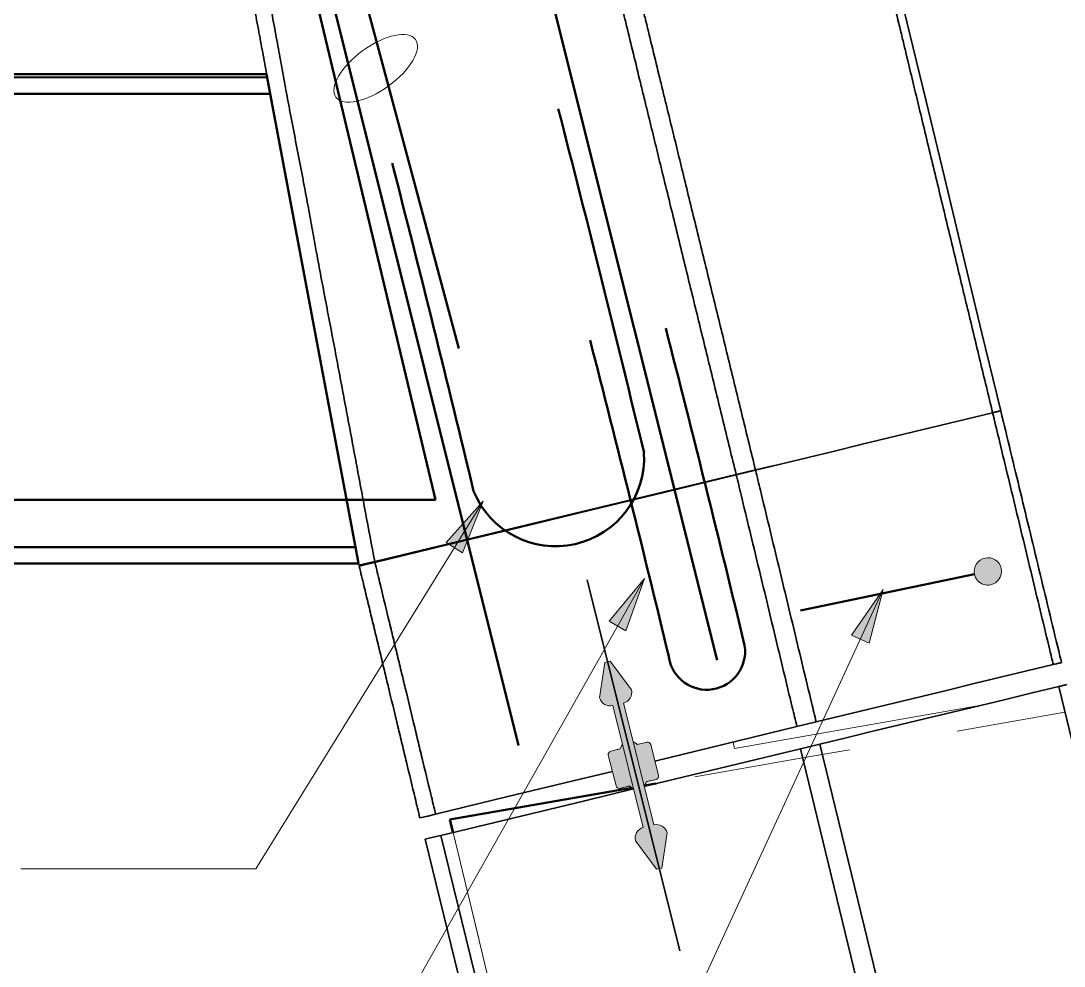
# Model space of a CAD drawing. Header units: metres. Extents: x 0 to 16, y 3 to 1186.
# Drawn here: x 13.388 to 14.343, y 1181.848 to 1182.713 of the extents above; entities that cross this region are included whole.
import ezdxf

# ---------------------------------------------------------------- set-up
doc = ezdxf.new("R2010")
doc.units = ezdxf.units.M
doc.linetypes.add('JacobsDash', pattern=[0.0045, 0.003, -0.0015])
for name, color, linetype, lineweight in [('A-DETL', 7, 'Continuous', 13), ('A-DETL-GENF', 7, 'Continuous', 9), ('A-FLOR', 7, 'Continuous', 50), ('A-WALL', 7, 'Continuous', 50), ('G-ANNO-TEXT', 7, 'Continuous', 9), ('S-BEAM', 7, 'Continuous', 50), ('S-BEAM-HDLN', 7, 'JacobsDash', 18)]:
    doc.layers.add(name, color=color, linetype=linetype, lineweight=lineweight)

# ---------------------------------------------------------------- blocks, each defined once
blk = doc.blocks.new('Walls 2 - Walls 2-6845191-DRG-2873184 - SOUTHERN BARRIER - PLAN - Dependent 1')
at = {"layer": 'A-WALL', "color": 252, "true_color": 0x888888}
for p, q in [((229.95292, 1207.29967), (241.62006, 1208.32042)), ((229.95317, 1207.29683), (241.62087, 1208.31751)), ((241.62087, 1208.31751), (241.62006, 1208.32042)), ((241.62499, 1208.30279), (241.62087, 1208.31751)), ((241.62499, 1208.30279), (229.95448, 1207.28186)), ((241.73884, 1207.89617), (241.62499, 1208.30279)), ((229.99065, 1206.86844), (241.73884, 1207.89617)), ((241.74295, 1207.88149), (241.73884, 1207.89617)), ((241.74295, 1207.88149), (229.99195, 1206.85352))]:
    blk.add_line(p, q, dxfattribs=at)
blk = doc.blocks.new('Generic Models 1 - Generic Models 1-7441683-DRG-2873184 - SOUTHERN BARRIER - PLAN - Dependent 1')
at = {"layer": 'S-BEAM', "color": 252, "true_color": 0x888888}
for p, q in [((242.03191, 1207.70486), (242.02151, 1207.70209)), ((242.0099, 1207.69901), (241.84673, 1207.65564)), ((241.84673, 1207.65564), (241.84662, 1207.65561)), ((241.85054, 1207.64396), (241.84662, 1207.65561)), ((241.84673, 1207.65564), (241.85065, 1207.64399))]:
    blk.add_line(p, q, dxfattribs=at)
at = {"layer": 'S-BEAM-HDLN', "color": 252, "true_color": 0x888888}
for p, q in [((242.39874, 1207.80235), (242.181, 1207.74448)), ((242.1633, 1207.73978), (242.03341, 1207.70526)), ((242.18091, 1207.74445), (242.1634, 1207.7398)), ((242.09847, 1206.90626), (241.85055, 1207.64391)), ((241.85066, 1207.64394), (242.09859, 1206.90627))]:
    blk.add_line(p, q, dxfattribs=at)
blk = doc.blocks.new('CS_DET_Rebar Combined - Multiple Bar-7745421-DRG-2873184 - SOUTHERN BARRIER - PLAN - Dependent 1')
at = {"layer": 'A-DETL-GENF'}
blk.add_hatch(color=256, dxfattribs=at).paths.add_polyline_path([(0.00324, 0.01207), (0, 0.0125), (-0.00324, 0.01207), (-0.00625, 0.01083), (-0.00884, 0.00884), (-0.01083, 0.00625), (-0.01207, 0.00324), (-0.0125, 0), (-0.01207, -0.00324), (-0.01083, -0.00625), (-0.00884, -0.00884), (-0.00625, -0.01083), (-0.00324, -0.01207), (0, -0.0125), (0.00324, -0.01207), (0.00625, -0.01083), (0.00884, -0.00884), (0.01083, -0.00625), (0.01207, -0.00324), (0.0125, 0), (0.01207, 0.00324), (0.01083, 0.00625), (0.00884, 0.00884), (0.00625, 0.01083)])
at = {"layer": 'A-DETL-GENF', "lineweight": 50}
blk.add_line((0.0125, 0), (0.175, 0), dxfattribs=at)
at = {"layer": 'A-DETL-GENF'}
for start, end in [(360, 180), (180, 360)]:
    blk.add_arc((0, 0), 0.0125, start, end, dxfattribs=at)

msp = doc.modelspace()

# ---------------------------------------------------------------- hatches: boundary and pattern name
at = {"layer": 'A-DETL-GENF', "true_color": 0xff0000}
msp.add_hatch(color=1, dxfattribs=at).paths.add_polyline_path([(13.96978, 1181.93613), (13.97463, 1181.93734), (13.97949, 1181.96948), (13.97853, 1181.97191), (13.97697, 1181.974), (13.97493, 1181.97563), (13.97254, 1181.97667), (13.96995, 1181.97705), (13.96736, 1181.97676), (13.9395, 1182.08833), (13.94192, 1182.08929), (13.94402, 1182.09084), (13.94565, 1182.09288), (13.94669, 1182.09528), (13.94707, 1182.09786), (13.94677, 1182.10045), (13.92738, 1182.12653), (13.92253, 1182.12532), (13.91767, 1182.09318), (13.91863, 1182.09076), (13.92018, 1182.08866), (13.92222, 1182.08703), (13.92462, 1182.08599), (13.9272, 1182.08561), (13.92979, 1182.08591), (13.95766, 1181.97433), (13.95523, 1181.97338), (13.95313, 1181.97182), (13.95151, 1181.96978), (13.95047, 1181.96738), (13.95008, 1181.9648), (13.95038, 1181.96221), (13.96901, 1181.93717)])
at = {"layer": 'A-DETL-GENF', "true_color": 0x808080}
h = msp.add_hatch(color=8, dxfattribs=at)
h.paths.add_polyline_path([(13.94877, 1182.00993), (13.93868, 1182.05032), (13.93739, 1182.04851), (13.93658, 1182.04637), (13.92711, 1182.0439), (13.92649, 1182.04344), (13.92569, 1182.04211), (13.92566, 1182.04055), (13.93297, 1182.01169), (13.93344, 1182.01106), (13.93477, 1182.01026), (13.93632, 1182.01023), (13.94506, 1182.01241), (13.94669, 1182.01097), (13.94862, 1182.00997)])
h.paths.add_polyline_path([(13.95847, 1182.01236), (13.95862, 1182.0125), (13.95991, 1182.0145), (13.96058, 1182.01629), (13.97004, 1182.01876), (13.97067, 1182.01923), (13.97147, 1182.02056), (13.97149, 1182.02211), (13.96418, 1182.05097), (13.96371, 1182.0516), (13.96238, 1182.0524), (13.96083, 1182.05243), (13.9521, 1182.05025), (13.95073, 1182.0515), (13.9484, 1182.05268), (13.95845, 1182.01245)])
at = {"layer": 'G-ANNO-TEXT'}
for points in [[(13.81102, 1182.27302), (13.77723, 1182.23513), (13.79223, 1182.22586)], [(13.95869, 1182.20226), (13.92641, 1182.16307), (13.94176, 1182.15439)], [(14.17723, 1182.19221), (14.1483, 1182.15049), (14.16432, 1182.14311)]]:
    msp.add_hatch(color=256, dxfattribs=at).paths.add_polyline_path(points)

# ---------------------------------------------------------------- linework, layer by layer
at = {"layer": 'A-DETL', "lineweight": 50}
for p, q in [((13.77193, 1183.14132), (14.02515, 1182.12746)), ((13.65047, 1182.92941), (13.78894, 1182.41264)), ((13.65191, 1182.81599), (13.84334, 1182.04954))]:
    msp.add_line(p, q, dxfattribs=at)
at = {"layer": 'A-DETL', "color": 253, "lineweight": 50, "true_color": 0xafafaf}
for p, q in [((13.58713, 1183.03142), (13.76747, 1182.27435)), ((13.76747, 1182.27435), (1.90113, 1182.27419))]:
    msp.add_line(p, q, dxfattribs=at)
at = {"layer": 'A-DETL', "lineweight": 35}
msp.add_line((13.90617, 1182.20112), (13.99098, 1181.86155), dxfattribs=at)
at = {"layer": 'A-DETL', "lineweight": 9}
for p, q in [((13.92253, 1182.12532), (13.91767, 1182.09318)), ((13.92738, 1182.12653), (13.92253, 1182.12532)), ((13.94677, 1182.10045), (13.92738, 1182.12653)), ((13.96736, 1181.97676), (13.9395, 1182.08833)), ((13.92979, 1182.08591), (13.95766, 1181.97433)), ((13.96083, 1182.05243), (13.9521, 1182.05025)), ((13.97149, 1182.02211), (13.96447, 1182.05025)), ((13.92566, 1182.04055), (13.93269, 1182.01242)), ((13.93658, 1182.04637), (13.92784, 1182.04419)), ((13.93632, 1182.01023), (13.94506, 1182.01241)), ((13.96058, 1182.01629), (13.96931, 1182.01847)), ((13.97463, 1181.93734), (13.97949, 1181.96948)), ((13.95038, 1181.96221), (13.96978, 1181.93613)), ((13.96978, 1181.93613), (13.97463, 1181.93734))]:
    msp.add_line(p, q, dxfattribs=at)
at = {"layer": 'A-DETL', "lineweight": 18}
for p, q in [((13.9521, 1182.05025), (13.96083, 1182.05243)), ((13.96447, 1182.05025), (13.97149, 1182.02211)), ((13.92566, 1182.04055), (13.93269, 1182.01242)), ((13.92784, 1182.04419), (13.93617, 1182.04627)), ((13.93632, 1182.01023), (13.94468, 1182.01232)), ((13.96102, 1182.0164), (13.96931, 1182.01847))]:
    msp.add_line(p, q, dxfattribs=at)
at = {"layer": 'A-DETL', "lineweight": 50}
for centre, radius, start, end in [((-4.17134, 1177.96352), 18.64509, 13.503727, 14.500376), ((-4.32959, 1177.93813), 18.64509, 13.472609, 14.423262), ((-4.07929, 1177.7872), 18.64509, 13.503727, 14.423262), ((-4.14846, 1177.77617), 18.64509, 13.503727, 14.423262), ((13.87738, 1182.31282), 0.08104, 202.2992, 3.17466), ((14.01576, 1182.13547), 0.03502, 189.06011, 9.06011)]:
    msp.add_arc(centre, radius, start, end, dxfattribs=at)
at = {"layer": 'A-DETL', "lineweight": 9}
for centre, radius, start, end in [((13.93707, 1182.09803), 0.01, 284.02293, 14.02293), ((13.92737, 1182.09561), 0.01, 194.02293, 284.02293), ((13.94535, 1182.04424), 0.00903, 137.67525, 166.37555), ((13.94535, 1182.04424), 0.00903, 65.25324, 70.14505), ((13.94535, 1182.04424), 0.00903, 41.67031, 65.25324), ((13.96156, 1182.04952), 0.003, 14.02293, 104.02293), ((13.92857, 1182.04128), 0.003, 104.02293, 194.02293), ((13.96858, 1182.02138), 0.003, 284.02293, 14.02293), ((13.9356, 1182.01314), 0.003, 194.02293, 284.02293), ((13.9518, 1182.01842), 0.00903, 221.67031, 249.39015), ((13.9518, 1182.01842), 0.00903, 319.04197, 346.37555), ((13.96008, 1181.96463), 0.01, 104.02293, 194.02293), ((13.96978, 1181.96705), 0.01, 14.02293, 104.02293)]:
    msp.add_arc(centre, radius, start, end, dxfattribs=at)
at = {"layer": 'A-DETL', "lineweight": 18}
for centre, radius, start, end in [((13.94535, 1182.04424), 0.00903, 137.63986, 166.37555), ((13.94535, 1182.04424), 0.00903, 41.67031, 70.406), ((13.96156, 1182.04952), 0.003, 14.02293, 104.02293), ((13.92857, 1182.04128), 0.003, 104.02293, 194.02293), ((13.96858, 1182.02138), 0.003, 284.02293, 14.02293), ((13.9356, 1182.01314), 0.003, 194.02293, 284.02293), ((13.9518, 1182.01842), 0.00903, 221.67031, 250.406), ((13.9518, 1182.01842), 0.00903, 317.63986, 346.37555)]:
    msp.add_arc(centre, radius, start, end, dxfattribs=at)
at = {"layer": 'A-DETL'}
msp.add_ellipse((13.71279, 1182.66912), major_axis=(0.03641, 0.02645), ratio=0.444444, dxfattribs=at)
at = {"layer": 'A-FLOR', "color": 252, "lineweight": 35, "true_color": 0x888888}
for p, q in [((14.04261, 1182.29757), (13.71187, 1182.21788)), ((14.06027, 1182.30177), (14.04261, 1182.29757)), ((14.07768, 1182.30558), (14.06027, 1182.30177)), ((13.71187, 1182.21788), (13.6975, 1182.21436)), ((13.69763, 1182.21436), (13.70054, 1182.21424)), ((14.54941, 1181.22985), (14.33775, 1182.10339)), ((14.32334, 1181.21334), (14.11907, 1182.0507)), ((14.30465, 1181.21334), (14.1014, 1182.04644)), ((13.9412, 1181.21334), (13.75815, 1181.96374)), ((13.95645, 1181.21334), (13.77254, 1181.96721))]:
    msp.add_line(p, q, dxfattribs=at)
at = {"layer": 'A-FLOR', "color": 252, "lineweight": 35, "true_color": 0x888888, "flags": 128}
for points in [[(14.14745, 1182.92479), (14.16461, 1182.85365), (14.18177, 1182.78251), (14.1989, 1182.71156), (14.21613, 1182.64013), (14.23319, 1182.56935), (14.25044, 1182.49792), (14.26758, 1182.4269), (14.28473, 1182.35576)], [(14.28474, 1182.35576), (14.28381, 1182.35553), (14.28288, 1182.3553), (14.28195, 1182.35508), (14.28102, 1182.35485), (14.28009, 1182.35463), (14.27916, 1182.3544), (14.27823, 1182.35418), (14.2773, 1182.35395)], [(14.2773, 1182.35395), (14.2532, 1182.34811), (14.22909, 1182.34227), (14.20499, 1182.33643), (14.18089, 1182.33059), (14.15679, 1182.32475), (14.13268, 1182.31891), (14.10858, 1182.31307), (14.08448, 1182.30723), (14.06038, 1182.30139)], [(14.04273, 1182.29712), (13.9766, 1182.28109), (13.91048, 1182.26507), (13.84435, 1182.24905), (13.77822, 1182.23303), (13.7121, 1182.217)], [(14.04273, 1182.29712), (14.05155, 1182.29925), (14.06038, 1182.30139)], [(13.69771, 1182.21352), (13.7049, 1182.21526), (13.7121, 1182.217)], [(14.33281, 1182.12356), (14.33375, 1182.12378), (14.33469, 1182.12401), (14.33562, 1182.12424), (14.33656, 1182.12447), (14.3375, 1182.12469), (14.33844, 1182.12492), (14.33938, 1182.12515), (14.34032, 1182.12538)], [(14.34032, 1182.12538), (14.3396, 1182.12835), (14.33888, 1182.13133)], [(14.11588, 1182.071), (14.13999, 1182.07684), (14.16409, 1182.08268), (14.18819, 1182.08852), (14.21229, 1182.09436), (14.2364, 1182.1002), (14.2605, 1182.10604), (14.2846, 1182.11188), (14.3087, 1182.11772), (14.33281, 1182.12356)], [(14.11907, 1182.0507), (14.14337, 1182.05655), (14.16768, 1182.06241), (14.19197, 1182.06826), (14.21627, 1182.07412), (14.24057, 1182.07997), (14.26487, 1182.08583), (14.28916, 1182.09168), (14.31346, 1182.09753), (14.33775, 1182.10339)], [(14.33775, 1182.10339), (14.33868, 1182.10361), (14.33961, 1182.10383), (14.34054, 1182.10406), (14.34147, 1182.10428), (14.3424, 1182.10451), (14.34332, 1182.10473), (14.34425, 1182.10495), (14.34518, 1182.10518)], [(14.11588, 1182.071), (14.10706, 1182.06886), (14.09824, 1182.06672)], [(13.96822, 1182.03522), (14.03211, 1182.0507), (14.09824, 1182.06672)], [(14.1014, 1182.04644), (14.11024, 1182.04857), (14.11907, 1182.0507)], [(13.95855, 1182.01202), (13.96986, 1182.01475), (14.03563, 1182.03059), (14.1014, 1182.04644)], [(13.7676, 1181.98661), (13.83373, 1182.00263), (13.89986, 1182.01865), (13.92934, 1182.0258)], [(13.77254, 1181.96721), (13.83831, 1181.98305), (13.90408, 1181.9989), (13.94883, 1182.00968)], [(13.7676, 1181.98661), (13.76041, 1181.98487), (13.75322, 1181.98312)], [(13.75815, 1181.96374), (13.76534, 1181.96547), (13.77254, 1181.96721)]]:
    msp.add_lwpolyline(points, dxfattribs=at)
at = {"layer": 'A-FLOR', "color": 252, "lineweight": 35, "true_color": 0x888888}
for points, knots in [([(14.27729, 1182.35395), (14.27347, 1182.36981), (14.26583, 1182.4015), (14.25437, 1182.44918), (14.24483, 1182.48871), (14.2372, 1182.52029), (14.23141, 1182.54429), (14.22539, 1182.56929), (14.21931, 1182.59457), (14.21345, 1182.61892), (14.20813, 1182.64104), (14.20302, 1182.66227), (14.19853, 1182.6809), (14.19459, 1182.69725), (14.19046, 1182.7144), (14.18511, 1182.73656), (14.17997, 1182.75787), (14.17622, 1182.77344), (14.17267, 1182.78815), (14.16846, 1182.80561), (14.16327, 1182.82713), (14.15751, 1182.85104), (14.1515, 1182.87607), (14.14549, 1182.90106), (14.14161, 1182.91713), (14.13969, 1182.92509)], [0, 0, 0, 0, 0.083333, 0.166667, 0.25, 0.291667, 0.333333, 0.375, 0.416667, 0.458333, 0.5, 0.541667, 0.583333, 0.604167, 0.625, 0.666667, 0.708333, 0.729167, 0.75, 0.791667, 0.833333, 0.875, 0.916667, 0.958333, 1, 1, 1, 1]), ([(14.04261, 1182.29757), (14.0387, 1182.31356), (14.0309, 1182.34548), (14.02112, 1182.38556), (14.01336, 1182.41732), (14.00754, 1182.44109), (14.0017, 1182.46493), (13.99578, 1182.48912), (13.98965, 1182.51426), (13.98343, 1182.53975), (13.97741, 1182.56442), (13.97191, 1182.58691), (13.96669, 1182.60825), (13.96215, 1182.62683), (13.95818, 1182.6431), (13.95398, 1182.66027), (13.94853, 1182.68257), (13.94327, 1182.70412), (13.9394, 1182.71991), (13.93576, 1182.73478), (13.93145, 1182.75237), (13.92702, 1182.77044), (13.9232, 1182.78607), (13.91922, 1182.80239), (13.91514, 1182.81917), (13.91106, 1182.83591), (13.90703, 1182.85238), (13.90407, 1182.86449), (13.90211, 1182.87247)], [0, 0, 0, 0, 0.083333, 0.166667, 0.208333, 0.25, 0.291667, 0.333333, 0.375, 0.416667, 0.458333, 0.5, 0.541667, 0.583333, 0.604167, 0.625, 0.666667, 0.708333, 0.729167, 0.75, 0.791667, 0.833333, 0.854167, 0.875, 0.916667, 0.9375, 0.958333, 1, 1, 1, 1]), ([(13.9198, 1182.87669), (13.92176, 1182.8687), (13.92472, 1182.85659), (13.92875, 1182.8401), (13.93283, 1182.82336), (13.93691, 1182.80658), (13.94089, 1182.79027), (13.94471, 1182.77464), (13.94913, 1182.75657), (13.95344, 1182.73899), (13.95709, 1182.72411), (13.96095, 1182.70832), (13.96622, 1182.68677), (13.97166, 1182.66447), (13.97585, 1182.6473), (13.97983, 1182.63102), (13.98437, 1182.61245), (13.98959, 1182.5911), (13.99508, 1182.56862), (14.0011, 1182.54394), (14.00732, 1182.51845), (14.01345, 1182.49332), (14.01937, 1182.46914), (14.02716, 1182.43736), (14.03684, 1182.39775), (14.04857, 1182.34968), (14.05637, 1182.31775), (14.06027, 1182.30177)], [-1, -1, -1, -1, -0.958333, -0.9375, -0.916667, -0.875, -0.854167, -0.833333, -0.791667, -0.75, -0.729167, -0.708333, -0.666667, -0.625, -0.604167, -0.583333, -0.541667, -0.5, -0.458333, -0.416667, -0.375, -0.333333, -0.291667, -0.25, -0.166667, -0.083333, 0, 0, 0, 0]), ([(13.64608, 1182.48716), (13.64478, 1182.49412), (13.64226, 1182.50781), (13.63868, 1182.52754), (13.63553, 1182.54474), (13.63275, 1182.55957), (13.62975, 1182.57527), (13.62576, 1182.59593), (13.62179, 1182.61647), (13.61885, 1182.63196), (13.61611, 1182.64662), (13.61301, 1182.66354), (13.60943, 1182.68333), (13.60618, 1182.7009), (13.60333, 1182.71604), (13.60113, 1182.72765), (13.59891, 1182.73936), (13.59594, 1182.75501), (13.59231, 1182.77421), (13.5895, 1182.78914), (13.5881, 1182.79657)], [0.4632142, 0.4632142, 0.4632142, 0.4632142, 0.5, 0.5384615, 0.5769231, 0.5961538, 0.6153846, 0.6538462, 0.6923077, 0.7115385, 0.7307692, 0.7692308, 0.8076923, 0.8461538, 0.8653846, 0.8846154, 0.9038462, 0.9230769, 0.9615385, 1, 1, 1, 1]), ([(13.60247, 1182.8001), (13.60387, 1182.79267), (13.60668, 1182.77773), (13.61032, 1182.75852), (13.61329, 1182.74287), (13.61551, 1182.73117), (13.61771, 1182.71956), (13.62056, 1182.70442), (13.6238, 1182.68685), (13.62739, 1182.66706), (13.63048, 1182.65014), (13.63322, 1182.63549), (13.63617, 1182.62), (13.64013, 1182.59946), (13.64413, 1182.57879), (13.64712, 1182.56309), (13.6499, 1182.54826), (13.65305, 1182.53106), (13.65668, 1182.51104), (13.66055, 1182.49002), (13.66486, 1182.46719), (13.66939, 1182.44344), (13.67392, 1182.41971), (13.67828, 1182.39667), (13.68252, 1182.37422), (13.68669, 1182.35202), (13.69083, 1182.32996), (13.69499, 1182.30774), (13.69921, 1182.28523), (13.70484, 1182.25529), (13.70905, 1182.23287), (13.71187, 1182.21788)], [-1, -1, -1, -1, -0.961538, -0.923077, -0.903846, -0.884615, -0.865385, -0.846154, -0.807692, -0.769231, -0.730769, -0.711538, -0.692308, -0.653846, -0.615385, -0.596154, -0.576923, -0.538462, -0.5, -0.461538, -0.423077, -0.384615, -0.346154, -0.307692, -0.269231, -0.230769, -0.192308, -0.153846, -0.115385, -0.076923, 0, 0, 0, 0]), ([(13.6975, 1182.21436), (13.69468, 1182.22935), (13.69046, 1182.25177), (13.68484, 1182.28171), (13.68061, 1182.30422), (13.67645, 1182.32644), (13.67232, 1182.3485), (13.66815, 1182.37069), (13.66391, 1182.39314), (13.65954, 1182.41619), (13.65502, 1182.43992), (13.65067, 1182.46271), (13.64797, 1182.47704), (13.64676, 1182.48351)], [0, 0, 0, 0, 0.0769231, 0.1153846, 0.1538462, 0.1923077, 0.2307692, 0.2692308, 0.3076923, 0.3461538, 0.3846154, 0.4230769, 0.4568438, 0.4568438, 0.4568438, 0.4568438]), ([(14.33281, 1182.12356), (14.33176, 1182.12789), (14.32806, 1182.14322), (14.32176, 1182.16938), (14.31404, 1182.20152), (14.30644, 1182.23319), (14.29864, 1182.26556), (14.29073, 1182.29829), (14.28362, 1182.32775), (14.27915, 1182.34627), (14.2773, 1182.35395)], [0.000650305, 0.000650305, 0.000650305, 0.000650305, 0.000997452, 0.001881268, 0.002765084, 0.003648901, 0.004532717, 0.005416533, 0.006300349, 0.006927198, 0.006927198, 0.006927198, 0.006927198]), ([(14.09824, 1182.06672), (14.09681, 1182.07266), (14.09272, 1182.08962), (14.08603, 1182.11737), (14.07825, 1182.14972), (14.07068, 1182.1813), (14.06294, 1182.21339), (14.05503, 1182.24612), (14.04828, 1182.27408), (14.0442, 1182.29102), (14.04273, 1182.29712)], [0.000523717, 0.000523717, 0.000523717, 0.000523717, 0.000997452, 0.001881268, 0.002765084, 0.003648901, 0.004532717, 0.005416533, 0.006300349, 0.006796957, 0.006796957, 0.006796957, 0.006796957]), ([(14.06038, 1182.30139), (14.06185, 1182.29527), (14.06594, 1182.27831), (14.07269, 1182.25033), (14.0806, 1182.2176), (14.08834, 1182.18548), (14.09592, 1182.15389), (14.10369, 1182.12157), (14.11037, 1182.09384), (14.11446, 1182.07691), (14.11588, 1182.071)], [-0.006799095, -0.006799095, -0.006799095, -0.006799095, -0.006300349, -0.005416533, -0.004532717, -0.003648901, -0.002765084, -0.001881268, -0.000997452, -0.000525715, -0.000525715, -0.000525715, -0.000525715]), ([(13.75322, 1181.98312), (13.75176, 1181.98919), (13.74763, 1182.00631), (13.74223, 1182.02871), (13.73697, 1182.05057), (13.7318, 1182.0721), (13.72676, 1182.0931), (13.7217, 1182.11412), (13.71784, 1182.13012), (13.71392, 1182.14637), (13.70997, 1182.16274), (13.706, 1182.17915), (13.7019, 1182.19614), (13.69915, 1182.20755), (13.69771, 1182.21352)], [0.000515588, 0.000515588, 0.000515588, 0.000515588, 0.000997452, 0.001881268, 0.002323176, 0.002765084, 0.003648901, 0.004090809, 0.004532717, 0.004974625, 0.005416533, 0.005858441, 0.006300349, 0.006786604, 0.006786604, 0.006786604, 0.006786604]), ([(13.7121, 1182.217), (13.71353, 1182.21104), (13.71759, 1182.19421), (13.72302, 1182.17171), (13.72829, 1182.1499), (13.73221, 1182.13365), (13.73608, 1182.11764), (13.74114, 1182.09661), (13.74618, 1182.07561), (13.75135, 1182.05408), (13.75661, 1182.03223), (13.76201, 1182.00982), (13.76614, 1181.99268), (13.7676, 1181.98661)], [-0.006785654, -0.006785654, -0.006785654, -0.006785654, -0.006300349, -0.005416533, -0.004974625, -0.004532717, -0.004090809, -0.003648901, -0.002765084, -0.002323176, -0.001881268, -0.000997452, -0.000514488, -0.000514488, -0.000514488, -0.000514488])]:
    msp.add_open_spline(points, degree=3, knots=knots, dxfattribs=at)
msp.add_open_spline([(14.33888, 1182.13133), (14.33287, 1182.15628), (14.32085, 1182.20617), (14.30283, 1182.28094), (14.29077, 1182.33082), (14.28474, 1182.35576)], degree=3, dxfattribs=at)
at = {"layer": 'G-ANNO-TEXT'}
for p, q in [((13.81102, 1182.27302), (13.60302, 1181.9365)), ((13.81102, 1182.27302), (13.77723, 1182.23513)), ((13.79223, 1182.22586), (13.81102, 1182.27302)), ((13.77723, 1182.23513), (13.79223, 1182.22586)), ((13.95869, 1182.20226), (13.60302, 1181.57305)), ((13.95869, 1182.20226), (13.92641, 1182.16307)), ((13.94176, 1182.15439), (13.95869, 1182.20226)), ((14.17723, 1182.19221), (13.82881, 1181.43606)), ((14.17723, 1182.19221), (14.1483, 1182.15049)), ((14.16432, 1182.14311), (14.17723, 1182.19221)), ((13.92641, 1182.16307), (13.94176, 1182.15439)), ((14.1483, 1182.15049), (14.16432, 1182.14311)), ((13.60302, 1181.9365), (13.38809, 1181.9365))]:
    msp.add_line(p, q, dxfattribs=at)
at = {"layer": 'S-BEAM', "color": 9, "lineweight": 13, "true_color": 0xc0c0c0}
for p, q in [((14.04104, 1182.04683), (14.26879, 1182.08678)), ((14.04003, 1182.05262), (14.04087, 1182.04781)), ((14.04087, 1182.04781), (14.04104, 1182.04683))]:
    msp.add_line(p, q, dxfattribs=at)

# ---------------------------------------------------------------- block references
at = {"layer": 'A-DETL-GENF', "rotation": 191.7745516115578}
msp.add_blockref('CS_DET_Rebar Combined - Multiple Bar-7745421-DRG-2873184 - SOUTHERN BARRIER - PLAN - Dependent 1', (14.27294, 1182.20877), dxfattribs=at)
at = {"layer": 'A-WALL', "color": 252, "true_color": 0x888888, "rotation": 355.0000000000001}
msp.add_blockref('Walls 2 - Walls 2-6845191-DRG-2873184 - SOUTHERN BARRIER - PLAN - Dependent 1', (-332.39985, 0), dxfattribs=at)
at = {"layer": 'S-BEAM-HDLN', "color": 252, "true_color": 0x888888, "rotation": 355.0000000000001}
msp.add_blockref('Generic Models 1 - Generic Models 1-7441683-DRG-2873184 - SOUTHERN BARRIER - PLAN - Dependent 1', (-332.39985, 0), dxfattribs=at)

doc.saveas('drawing.dxf')
